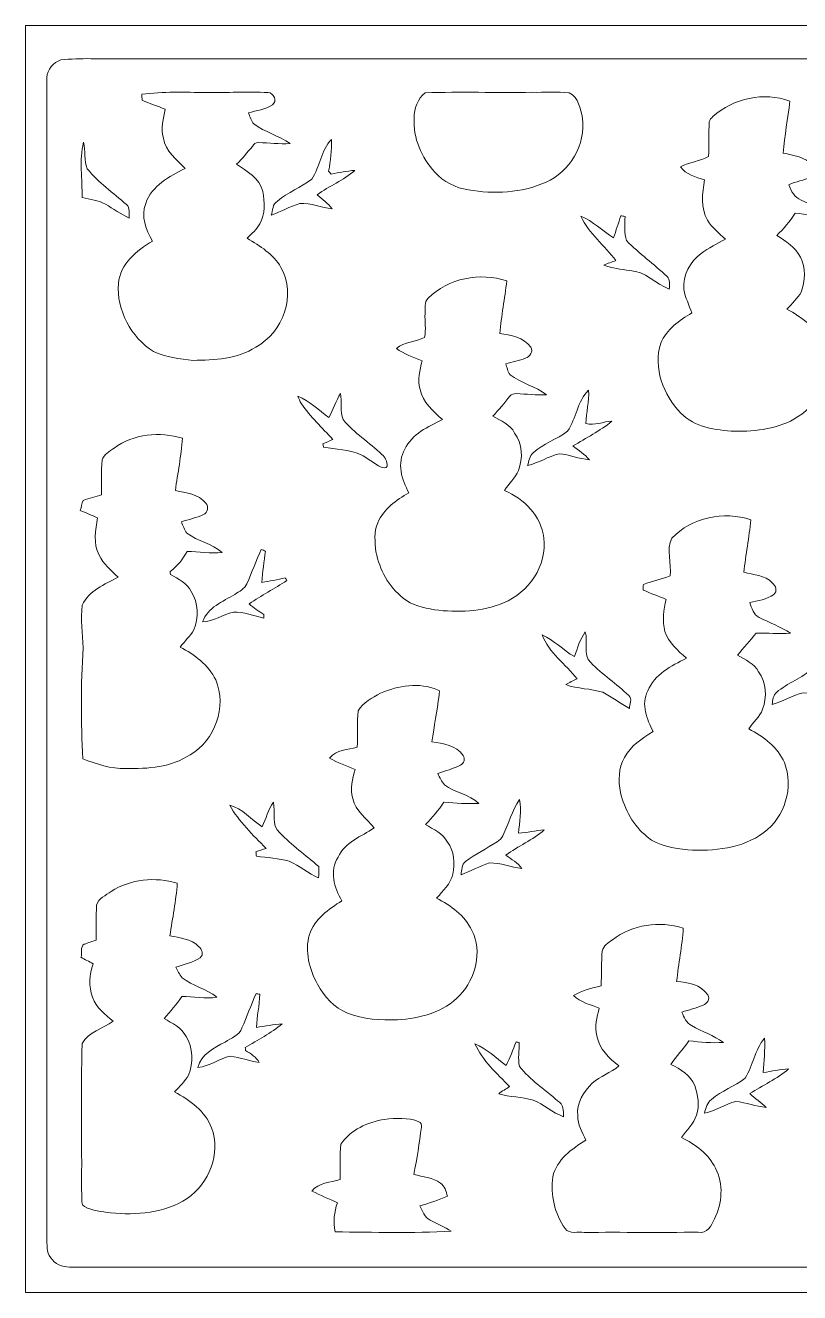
# Model space of a CAD drawing. Header units: centimetres. Extents: x -16.8 to 16.8, y -16.7 to 16.7.
# Drawn here: x -16.77 to 3.6, y -16.67 to 16.67 of the extents above; entities that cross this region are included whole.
import ezdxf

# ---------------------------------------------------------------- set-up
doc = ezdxf.new("R2010")
doc.units = ezdxf.units.CM
doc.header["$MEASUREMENT"] = 0
doc.layers.add('Layer 1', color=7, linetype='Continuous')

msp = doc.modelspace()

# ---------------------------------------------------------------- linework, layer by layer
at = {"layer": 'Layer 1', "lineweight": 9}
for points, knots in [([(-16.77458, 16.66875), (-16.77458, 16.66875), (16.77458, 16.66875), (16.77458, 16.66875), (16.77458, 16.66875), (16.77458, 16.66875), (16.77458, -16.66875), (16.77458, -16.66875), (16.77458, -16.66875), (16.77458, -16.66875), (-16.77458, -16.66875), (-16.77458, -16.66875), (-16.77458, -16.66875), (-16.77458, -16.66875), (-16.77458, 16.66875), (-16.77458, 16.66875), (-16.77458, 16.66875), (-16.77458, 16.66875), (-16.77458, 16.66875), (-16.77458, 16.66875)], [0, 0, 0, 0, 0.16666667, 0.16666667, 0.16666667, 0.16666667, 0.33333333, 0.33333333, 0.33333333, 0.33333333, 0.5, 0.5, 0.5, 0.5, 0.66666667, 0.66666667, 0.66666667, 0.66666667, 1, 1, 1, 1]), ([(-15.83902, 15.7607), (-16.03234, 15.68944), (-16.20555, 15.51058), (-16.20767, 15.29468), (-16.20767, 15.29468), (-16.21402, 5.12198), (-16.20732, -5.05072), (-16.2112, -15.22342), (-16.2112, -15.22342), (-16.19638, -15.39981), (-16.23095, -15.60371), (-16.10501, -15.75188), (-16.10501, -15.75188), (-16.00588, -15.91733), (-15.79774, -15.98859), (-15.61218, -15.99882), (-15.61218, -15.99882), (-5.26309, -15.99847), (5.086, -15.99847), (15.43509, -15.99847), (15.43509, -15.99847), (15.68697, -15.99177), (16.02564, -16.00271), (16.17557, -15.75188), (16.17557, -15.75188), (16.33573, -15.56667), (16.30962, -15.30738), (16.31774, -15.08196), (16.31774, -15.08196), (16.3135, -5.086), (16.31774, 4.90996), (16.31562, 14.90592), (16.31562, 14.90592), (16.30257, 15.16733), (16.32867, 15.52222), (16.07044, 15.68344), (16.07044, 15.68344), (15.92827, 15.82561), (15.71731, 15.7734), (15.54057, 15.78998), (15.54057, 15.78998), (5.60387, 15.78292), (-4.33317, 15.78822), (-14.26986, 15.78716), (-14.26986, 15.78716), (-14.79268, 15.77975), (-15.31796, 15.81679), (-15.83902, 15.7607)], [0, 0, 0, 0, 0.07692308, 0.07692308, 0.07692308, 0.07692308, 0.15384615, 0.15384615, 0.15384615, 0.15384615, 0.23076923, 0.23076923, 0.23076923, 0.23076923, 0.30769231, 0.30769231, 0.30769231, 0.30769231, 0.38461538, 0.38461538, 0.38461538, 0.38461538, 0.46153846, 0.46153846, 0.46153846, 0.46153846, 0.53846154, 0.53846154, 0.53846154, 0.53846154, 0.61538462, 0.61538462, 0.61538462, 0.61538462, 0.69230769, 0.69230769, 0.69230769, 0.69230769, 0.76923077, 0.76923077, 0.76923077, 0.76923077, 0.84615385, 0.84615385, 0.84615385, 0.84615385, 1, 1, 1, 1]), ([(-13.70894, 14.85582), (-13.14697, 14.93344), (-12.57759, 14.90063), (-12.01208, 14.90592), (-12.01208, 14.90592), (-11.47092, 14.89745), (-10.92941, 14.92321), (-10.3886, 14.90098), (-10.3886, 14.90098), (-10.23655, 14.89886), (-10.13248, 14.66885), (-10.27359, 14.57713), (-10.27359, 14.57713), (-10.45633, 14.44731), (-10.69199, 14.43284), (-10.90154, 14.36441), (-10.90154, 14.36441), (-10.86062, 14.26527), (-10.83098, 14.15662), (-10.76008, 14.07372), (-10.76008, 14.07372), (-10.46515, 13.8617), (-10.10603, 13.76433), (-9.80616, 13.56078), (-9.80616, 13.56078), (-10.08415, 13.53891), (-10.36073, 13.57912), (-10.63837, 13.58336), (-10.63837, 13.58336), (-10.70857, 13.59217), (-10.76325, 13.53679), (-10.79994, 13.48458), (-10.79994, 13.48458), (-10.93223, 13.32371), (-11.06452, 13.16214), (-11.21551, 13.01821), (-11.21551, 13.01821), (-10.93717, 12.83547), (-10.61755, 12.64391), (-10.52407, 12.29924), (-10.52407, 12.29924), (-10.4835, 12.01949), (-10.44963, 11.7034), (-10.60556, 11.45011), (-10.60556, 11.45011), (-10.67999, 11.29594), (-10.82146, 11.19152), (-10.93611, 11.06946), (-10.93611, 11.06946), (-10.60344, 10.86132), (-10.24502, 10.65847), (-10.05099, 10.30076), (-10.05099, 10.30076), (-9.62942, 9.58215), (-9.99949, 8.58837), (-10.70751, 8.20385), (-10.70751, 8.20385), (-11.19823, 7.89693), (-11.79689, 7.8553), (-12.36028, 7.85636), (-12.36028, 7.85636), (-12.71164, 7.89164), (-13.07359, 7.93891), (-13.39779, 8.08814), (-13.39779, 8.08814), (-13.99469, 8.45644), (-14.37887, 9.17892), (-14.32489, 9.88131), (-14.32489, 9.88131), (-14.27551, 10.39389), (-13.84229, 10.74843), (-13.4299, 10.99361), (-13.4299, 10.99361), (-13.60276, 11.28607), (-13.7414, 11.64519), (-13.60699, 11.98174), (-13.60699, 11.98174), (-13.44895, 12.45694), (-12.98046, 12.69224), (-12.5663, 12.90708), (-12.5663, 12.90708), (-12.80054, 13.13603), (-13.07924, 13.36111), (-13.14203, 13.70365), (-13.14203, 13.70365), (-13.21929, 13.95836), (-13.13356, 14.21412), (-13.09511, 14.46636), (-13.09511, 14.46636), (-13.29866, 14.53938), (-13.50045, 14.61629), (-13.70118, 14.69707), (-13.70118, 14.69707), (-13.70401, 14.74999), (-13.70648, 14.80291), (-13.70894, 14.85582)], [0, 0, 0, 0, 0.04, 0.04, 0.04, 0.04, 0.08, 0.08, 0.08, 0.08, 0.12, 0.12, 0.12, 0.12, 0.16, 0.16, 0.16, 0.16, 0.2, 0.2, 0.2, 0.2, 0.24, 0.24, 0.24, 0.24, 0.28, 0.28, 0.28, 0.28, 0.32, 0.32, 0.32, 0.32, 0.36, 0.36, 0.36, 0.36, 0.4, 0.4, 0.4, 0.4, 0.44, 0.44, 0.44, 0.44, 0.48, 0.48, 0.48, 0.48, 0.52, 0.52, 0.52, 0.52, 0.56, 0.56, 0.56, 0.56, 0.6, 0.6, 0.6, 0.6, 0.64, 0.64, 0.64, 0.64, 0.68, 0.68, 0.68, 0.68, 0.72, 0.72, 0.72, 0.72, 0.76, 0.76, 0.76, 0.76, 0.8, 0.8, 0.8, 0.8, 0.84, 0.84, 0.84, 0.84, 0.88, 0.88, 0.88, 0.88, 0.92, 0.92, 0.92, 0.92, 1, 1, 1, 1]), ([(-6.25263, 14.89146), (-5.31566, 14.93132), (-4.37727, 14.88934), (-3.43958, 14.90698), (-3.43958, 14.90698), (-3.11362, 14.89851), (-2.78306, 14.93449), (-2.45886, 14.89181), (-2.45886, 14.89181), (-2.21368, 14.77751), (-2.16359, 14.4653), (-2.10891, 14.23), (-2.10891, 14.23), (-2.02389, 13.53573), (-2.44052, 12.81218), (-3.08434, 12.53631), (-3.08434, 12.53631), (-3.71687, 12.25726), (-4.44006, 12.22163), (-5.11493, 12.34264), (-5.11493, 12.34264), (-5.45253, 12.38603), (-5.7658, 12.55924), (-6.00075, 12.80231), (-6.00075, 12.80231), (-6.33977, 13.19565), (-6.57966, 13.7033), (-6.54121, 14.23352), (-6.54121, 14.23352), (-6.54438, 14.47906), (-6.44843, 14.73659), (-6.25263, 14.89146)], [0, 0, 0, 0, 0.11111111, 0.11111111, 0.11111111, 0.11111111, 0.22222222, 0.22222222, 0.22222222, 0.22222222, 0.33333333, 0.33333333, 0.33333333, 0.33333333, 0.44444444, 0.44444444, 0.44444444, 0.44444444, 0.55555556, 0.55555556, 0.55555556, 0.55555556, 0.66666667, 0.66666667, 0.66666667, 0.66666667, 0.77777778, 0.77777778, 0.77777778, 0.77777778, 1, 1, 1, 1]), ([(1.32151, 14.27057), (1.85879, 14.74823), (2.66806, 14.93167), (3.34574, 14.67344), (3.34574, 14.67344), (3.29671, 14.21765), (3.20463, 13.76751), (3.16689, 13.31066), (3.16689, 13.31066), (3.43923, 13.25069), (3.7592, 13.20729), (3.95005, 12.97975), (3.95005, 12.97975), (4.03472, 12.8965), (4.01496, 12.72716), (3.89467, 12.68836), (3.89467, 12.68836), (3.71792, 12.57935), (3.50097, 12.57194), (3.32105, 12.47457), (3.32105, 12.47457), (3.37185, 12.30771), (3.4731, 12.13838), (3.64208, 12.07241), (3.64208, 12.07241), (3.88585, 11.94294), (4.17865, 11.89038), (4.38538, 11.69741), (4.38538, 11.69741), (4.08764, 11.63391), (3.78143, 11.70834), (3.48227, 11.72492), (3.48227, 11.72492), (3.3468, 11.51114), (3.18805, 11.31358), (2.99896, 11.1439), (2.99896, 11.1439), (3.23109, 10.98091), (3.49391, 10.84157), (3.62303, 10.57346), (3.62303, 10.57346), (3.7652, 10.29229), (3.75532, 9.94375), (3.6449, 9.65341), (3.6449, 9.65341), (3.53977, 9.48655), (3.40184, 9.34473), (3.26778, 9.20186), (3.26778, 9.20186), (3.66183, 8.99336), (4.04848, 8.7062), (4.22981, 8.28534), (4.22981, 8.28534), (4.50779, 7.58649), (4.17971, 6.74652), (3.54647, 6.36693), (3.54647, 6.36693), (3.06105, 6.04979), (2.45851, 5.98911), (1.89336, 5.99052), (1.89336, 5.99052), (1.39206, 6.01909), (0.84349, 6.09282), (0.47237, 6.46959), (0.47237, 6.46959), (0.02081, 6.94372), (-0.26423, 7.66198), (-0.05045, 8.30686), (-0.05045, 8.30686), (0.10231, 8.67198), (0.43674, 8.91046), (0.768, 9.10272), (0.768, 9.10272), (0.68933, 9.30769), (0.59761, 9.50877), (0.55245, 9.72432), (0.55245, 9.72432), (0.52881, 10.09156), (0.71191, 10.45386), (1.00894, 10.66624), (1.00894, 10.66624), (1.21073, 10.81123), (1.43157, 10.92659), (1.65029, 11.04406), (1.65029, 11.04406), (1.47955, 11.19823), (1.29752, 11.34886), (1.1751, 11.54606), (1.1751, 11.54606), (0.99801, 11.86991), (1.03399, 12.25479), (1.10278, 12.6044), (1.10278, 12.6044), (0.87418, 12.67742), (0.60889, 12.73881), (0.46602, 12.95047), (0.46602, 12.95047), (0.70203, 13.06901), (0.97472, 13.09511), (1.20721, 13.21611), (1.20721, 13.21611), (1.22343, 13.51986), (1.20685, 13.8243), (1.22555, 14.12769), (1.22555, 14.12769), (1.23155, 14.18802), (1.28199, 14.22929), (1.32151, 14.27057)], [0, 0, 0, 0, 0.03571429, 0.03571429, 0.03571429, 0.03571429, 0.07142857, 0.07142857, 0.07142857, 0.07142857, 0.10714286, 0.10714286, 0.10714286, 0.10714286, 0.14285714, 0.14285714, 0.14285714, 0.14285714, 0.17857143, 0.17857143, 0.17857143, 0.17857143, 0.21428571, 0.21428571, 0.21428571, 0.21428571, 0.25, 0.25, 0.25, 0.25, 0.28571429, 0.28571429, 0.28571429, 0.28571429, 0.32142857, 0.32142857, 0.32142857, 0.32142857, 0.35714286, 0.35714286, 0.35714286, 0.35714286, 0.39285714, 0.39285714, 0.39285714, 0.39285714, 0.42857143, 0.42857143, 0.42857143, 0.42857143, 0.46428571, 0.46428571, 0.46428571, 0.46428571, 0.5, 0.5, 0.5, 0.5, 0.53571429, 0.53571429, 0.53571429, 0.53571429, 0.57142857, 0.57142857, 0.57142857, 0.57142857, 0.60714286, 0.60714286, 0.60714286, 0.60714286, 0.64285714, 0.64285714, 0.64285714, 0.64285714, 0.67857143, 0.67857143, 0.67857143, 0.67857143, 0.71428571, 0.71428571, 0.71428571, 0.71428571, 0.75, 0.75, 0.75, 0.75, 0.78571429, 0.78571429, 0.78571429, 0.78571429, 0.82142857, 0.82142857, 0.82142857, 0.82142857, 0.85714286, 0.85714286, 0.85714286, 0.85714286, 0.89285714, 0.89285714, 0.89285714, 0.89285714, 0.92857143, 0.92857143, 0.92857143, 0.92857143, 1, 1, 1, 1]), ([(-15.28022, 12.13732), (-15.2721, 12.61886), (-15.36277, 13.12016), (-15.23965, 13.59182), (-15.23965, 13.59182), (-15.19096, 13.36569), (-15.23788, 13.1131), (-15.14581, 12.89756), (-15.14581, 12.89756), (-14.85618, 12.52855), (-14.4593, 12.26644), (-14.11323, 11.95493), (-14.11323, 11.95493), (-14.00881, 11.8678), (-14.0529, 11.71716), (-14.03985, 11.59651), (-14.03985, 11.59651), (-14.26069, 11.69882), (-14.45824, 11.84381), (-14.66779, 11.96657), (-14.66779, 11.96657), (-14.85512, 12.07241), (-15.07384, 12.09005), (-15.28022, 12.13732)], [0, 0, 0, 0, 0.14285714, 0.14285714, 0.14285714, 0.14285714, 0.28571429, 0.28571429, 0.28571429, 0.28571429, 0.42857143, 0.42857143, 0.42857143, 0.42857143, 0.57142857, 0.57142857, 0.57142857, 0.57142857, 0.71428571, 0.71428571, 0.71428571, 0.71428571, 1, 1, 1, 1]), ([(-9.2389, 12.62451), (-9.01277, 12.94377), (-9.00042, 13.38333), (-8.71679, 13.66767), (-8.71679, 13.66767), (-8.71714, 13.38721), (-8.74078, 13.10711), (-8.79193, 12.83123), (-8.79193, 12.83123), (-8.76935, 12.80619), (-8.74642, 12.78114), (-8.72349, 12.75609), (-8.72349, 12.75609), (-8.51747, 12.79525), (-8.31144, 12.83652), (-8.10189, 12.85381), (-8.10189, 12.85381), (-8.39788, 12.58958), (-8.77852, 12.44671), (-9.0932, 12.20823), (-9.0932, 12.20823), (-8.96514, 12.08158), (-8.80428, 11.98915), (-8.69633, 11.84204), (-8.69633, 11.84204), (-8.98525, 11.87097), (-9.25865, 12.00644), (-9.55287, 11.98174), (-9.55287, 11.98174), (-9.81357, 11.90766), (-10.04746, 11.76373), (-10.30323, 11.67589), (-10.30323, 11.67589), (-10.25596, 11.79548), (-10.28065, 11.97504), (-10.13778, 12.04277), (-10.13778, 12.04277), (-9.87143, 12.28549), (-9.51548, 12.39732), (-9.2389, 12.62451)], [0, 0, 0, 0, 0.09090909, 0.09090909, 0.09090909, 0.09090909, 0.18181818, 0.18181818, 0.18181818, 0.18181818, 0.27272727, 0.27272727, 0.27272727, 0.27272727, 0.36363636, 0.36363636, 0.36363636, 0.36363636, 0.45454545, 0.45454545, 0.45454545, 0.45454545, 0.54545455, 0.54545455, 0.54545455, 0.54545455, 0.63636364, 0.63636364, 0.63636364, 0.63636364, 0.72727273, 0.72727273, 0.72727273, 0.72727273, 0.81818182, 0.81818182, 0.81818182, 0.81818182, 1, 1, 1, 1]), ([(-1.10173, 11.66036), (-1.06539, 11.65472), (-1.0287, 11.64872), (-0.99201, 11.64308), (-0.99201, 11.64308), (-0.9973, 11.43141), (-1.01635, 11.21022), (-0.95074, 11.00526), (-0.95074, 11.00526), (-0.62159, 10.66306), (-0.22789, 10.38966), (0.11254, 10.05946), (0.11254, 10.05946), (0.20461, 9.97444), (0.17568, 9.83968), (0.17286, 9.72926), (0.17286, 9.72926), (-0.18309, 9.87143), (-0.46143, 10.20163), (-0.86325, 10.2175), (-0.86325, 10.2175), (-1.09502, 10.25807), (-1.33385, 10.27571), (-1.55363, 10.36426), (-1.55363, 10.36426), (-1.44674, 10.40483), (-1.33809, 10.44328), (-1.23014, 10.48279), (-1.23014, 10.48279), (-1.53176, 10.87579), (-1.94098, 11.19046), (-2.15583, 11.64661), (-2.15583, 11.64661), (-1.82951, 11.52419), (-1.58997, 11.25643), (-1.29787, 11.07616), (-1.29787, 11.07616), (-1.22943, 11.26984), (-1.1617, 11.46387), (-1.10173, 11.66036)], [0, 0, 0, 0, 0.09090909, 0.09090909, 0.09090909, 0.09090909, 0.18181818, 0.18181818, 0.18181818, 0.18181818, 0.27272727, 0.27272727, 0.27272727, 0.27272727, 0.36363636, 0.36363636, 0.36363636, 0.36363636, 0.45454545, 0.45454545, 0.45454545, 0.45454545, 0.54545455, 0.54545455, 0.54545455, 0.54545455, 0.63636364, 0.63636364, 0.63636364, 0.63636364, 0.72727273, 0.72727273, 0.72727273, 0.72727273, 0.81818182, 0.81818182, 0.81818182, 0.81818182, 1, 1, 1, 1]), ([(-6.17467, 9.48972), (-5.64339, 10.02065), (-4.80907, 10.17764), (-4.10316, 9.94481), (-4.10316, 9.94481), (-4.16207, 9.48337), (-4.24321, 9.02511), (-4.28978, 8.56192), (-4.28978, 8.56192), (-3.99556, 8.52487), (-3.65443, 8.46561), (-3.47133, 8.2042), (-3.47133, 8.2042), (-3.38984, 8.09025), (-3.49885, 7.95655), (-3.60751, 7.91386), (-3.60751, 7.91386), (-3.77684, 7.85036), (-3.95499, 7.81403), (-4.12962, 7.76781), (-4.12962, 7.76781), (-4.09998, 7.66939), (-4.07882, 7.56461), (-4.0192, 7.47854), (-4.0192, 7.47854), (-3.72498, 7.25734), (-3.35315, 7.17021), (-3.05753, 6.95078), (-3.05753, 6.95078), (-3.32352, 6.93314), (-3.5881, 6.97371), (-3.85339, 6.98077), (-3.85339, 6.98077), (-3.91442, 6.98394), (-3.98321, 6.97124), (-4.0199, 6.91691), (-4.0199, 6.91691), (-4.16419, 6.73523), (-4.30883, 6.55355), (-4.47287, 6.38881), (-4.47287, 6.38881), (-4.26156, 6.26957), (-4.01567, 6.17114), (-3.89678, 5.94501), (-3.89678, 5.94501), (-3.69499, 5.66737), (-3.66959, 5.27614), (-3.79942, 4.96253), (-3.79942, 4.96253), (-3.88056, 4.75862), (-4.05271, 4.6161), (-4.16419, 4.43159), (-4.16419, 4.43159), (-3.64772, 4.21675), (-3.19758, 3.76273), (-3.12879, 3.18805), (-3.12879, 3.18805), (-3.03848, 2.45498), (-3.52566, 1.75084), (-4.19065, 1.4732), (-4.19065, 1.4732), (-4.76321, 1.2386), (-5.4035, 1.21991), (-6.01028, 1.29469), (-6.01028, 1.29469), (-6.2932, 1.35714), (-6.60541, 1.40088), (-6.82696, 1.60443), (-6.82696, 1.60443), (-7.21536, 1.89583), (-7.45137, 2.35197), (-7.54768, 2.82011), (-7.54768, 2.82011), (-7.56603, 3.07128), (-7.61859, 3.3468), (-7.49794, 3.58105), (-7.49794, 3.58105), (-7.34554, 3.94547), (-7.01322, 4.18571), (-6.67914, 4.37127), (-6.67914, 4.37127), (-6.87035, 4.71064), (-7.00017, 5.15938), (-6.78709, 5.5178), (-6.78709, 5.5178), (-6.60083, 5.92631), (-6.17255, 6.10764), (-5.7979, 6.29849), (-5.7979, 6.29849), (-6.03991, 6.51792), (-6.31402, 6.75322), (-6.38528, 7.08872), (-6.38528, 7.08872), (-6.46007, 7.34095), (-6.39374, 7.6006), (-6.33201, 7.84719), (-6.33201, 7.84719), (-6.56237, 7.9442), (-6.80896, 8.01441), (-7.00934, 8.16927), (-7.00934, 8.16927), (-6.80226, 8.3506), (-6.50769, 8.34072), (-6.26957, 8.45891), (-6.26957, 8.45891), (-6.22088, 8.6614), (-6.26604, 8.87765), (-6.25581, 9.08473), (-6.25581, 9.08473), (-6.24628, 9.22196), (-6.2805, 9.38318), (-6.17467, 9.48972)], [0, 0, 0, 0, 0.03448276, 0.03448276, 0.03448276, 0.03448276, 0.06896552, 0.06896552, 0.06896552, 0.06896552, 0.10344828, 0.10344828, 0.10344828, 0.10344828, 0.13793103, 0.13793103, 0.13793103, 0.13793103, 0.17241379, 0.17241379, 0.17241379, 0.17241379, 0.20689655, 0.20689655, 0.20689655, 0.20689655, 0.24137931, 0.24137931, 0.24137931, 0.24137931, 0.27586207, 0.27586207, 0.27586207, 0.27586207, 0.31034483, 0.31034483, 0.31034483, 0.31034483, 0.34482759, 0.34482759, 0.34482759, 0.34482759, 0.37931034, 0.37931034, 0.37931034, 0.37931034, 0.4137931, 0.4137931, 0.4137931, 0.4137931, 0.44827586, 0.44827586, 0.44827586, 0.44827586, 0.48275862, 0.48275862, 0.48275862, 0.48275862, 0.51724138, 0.51724138, 0.51724138, 0.51724138, 0.55172414, 0.55172414, 0.55172414, 0.55172414, 0.5862069, 0.5862069, 0.5862069, 0.5862069, 0.62068966, 0.62068966, 0.62068966, 0.62068966, 0.65517241, 0.65517241, 0.65517241, 0.65517241, 0.68965517, 0.68965517, 0.68965517, 0.68965517, 0.72413793, 0.72413793, 0.72413793, 0.72413793, 0.75862069, 0.75862069, 0.75862069, 0.75862069, 0.79310345, 0.79310345, 0.79310345, 0.79310345, 0.82758621, 0.82758621, 0.82758621, 0.82758621, 0.86206897, 0.86206897, 0.86206897, 0.86206897, 0.89655172, 0.89655172, 0.89655172, 0.89655172, 0.93103448, 0.93103448, 0.93103448, 0.93103448, 1, 1, 1, 1]), ([(-2.50225, 5.99475), (-2.27224, 6.32566), (-2.25284, 6.78533), (-1.94945, 7.06861), (-1.94945, 7.06861), (-1.93604, 6.77404), (-2.01436, 6.48511), (-2.02212, 6.19125), (-2.02212, 6.19125), (-1.79599, 6.12881), (-1.56492, 6.25016), (-1.33526, 6.25687), (-1.33526, 6.25687), (-1.65347, 6.00146), (-2.01683, 5.81272), (-2.36538, 5.60317), (-2.36538, 5.60317), (-2.21686, 5.48675), (-2.05034, 5.38868), (-1.93005, 5.24016), (-1.93005, 5.24016), (-2.20169, 5.26097), (-2.45639, 5.38656), (-2.72803, 5.39503), (-2.72803, 5.39503), (-3.01625, 5.33259), (-3.26566, 5.15444), (-3.55494, 5.09199), (-3.55494, 5.09199), (-3.52778, 5.20806), (-3.50732, 5.33929), (-3.41066, 5.42114), (-3.41066, 5.42114), (-3.14466, 5.66667), (-2.78589, 5.77603), (-2.50225, 5.99475)], [0, 0, 0, 0, 0.1, 0.1, 0.1, 0.1, 0.2, 0.2, 0.2, 0.2, 0.3, 0.3, 0.3, 0.3, 0.4, 0.4, 0.4, 0.4, 0.5, 0.5, 0.5, 0.5, 0.6, 0.6, 0.6, 0.6, 0.7, 0.7, 0.7, 0.7, 0.8, 0.8, 0.8, 0.8, 1, 1, 1, 1]), ([(-8.78558, 6.34894), (-8.68045, 6.56026), (-8.59649, 6.7818), (-8.48113, 6.98817), (-8.48113, 6.98817), (-8.44127, 6.76416), (-8.50265, 6.51263), (-8.40881, 6.30026), (-8.40881, 6.30026), (-8.12588, 5.93725), (-7.7149, 5.70301), (-7.39422, 5.37669), (-7.39422, 5.37669), (-7.29262, 5.31072), (-7.24888, 5.18619), (-7.25346, 5.07048), (-7.25346, 5.07048), (-7.28239, 5.00486), (-7.35718, 5.02779), (-7.40904, 5.0479), (-7.40904, 5.0479), (-7.59883, 5.1435), (-7.76534, 5.27861), (-7.95091, 5.38092), (-7.95091, 5.38092), (-8.261, 5.50757), (-8.59861, 5.51639), (-8.92493, 5.57071), (-8.92493, 5.57071), (-8.92986, 5.59223), (-8.94009, 5.63527), (-8.94539, 5.65679), (-8.94539, 5.65679), (-8.85825, 5.6956), (-8.77147, 5.73476), (-8.68504, 5.77462), (-8.68504, 5.77462), (-8.96338, 6.08506), (-9.27347, 6.36976), (-9.51089, 6.71477), (-9.51089, 6.71477), (-9.55428, 6.77616), (-9.57439, 6.84918), (-9.60049, 6.91832), (-9.60049, 6.91832), (-9.29181, 6.78815), (-9.05545, 6.5405), (-8.78558, 6.34894)], [0, 0, 0, 0, 0.07692308, 0.07692308, 0.07692308, 0.07692308, 0.15384615, 0.15384615, 0.15384615, 0.15384615, 0.23076923, 0.23076923, 0.23076923, 0.23076923, 0.30769231, 0.30769231, 0.30769231, 0.30769231, 0.38461538, 0.38461538, 0.38461538, 0.38461538, 0.46153846, 0.46153846, 0.46153846, 0.46153846, 0.53846154, 0.53846154, 0.53846154, 0.53846154, 0.61538462, 0.61538462, 0.61538462, 0.61538462, 0.69230769, 0.69230769, 0.69230769, 0.69230769, 0.76923077, 0.76923077, 0.76923077, 0.76923077, 0.84615385, 0.84615385, 0.84615385, 0.84615385, 1, 1, 1, 1]), ([(-14.43955, 5.5499), (-13.92449, 5.91961), (-13.23763, 5.98805), (-12.63826, 5.80708), (-12.63826, 5.80708), (-12.67072, 5.34494), (-12.76385, 4.89056), (-12.82629, 4.4323), (-12.82629, 4.4323), (-12.54548, 4.36386), (-12.21775, 4.34587), (-12.02196, 4.09998), (-12.02196, 4.09998), (-11.94259, 4.00438), (-11.97257, 3.84986), (-12.08828, 3.79906), (-12.08828, 3.79906), (-12.27384, 3.71616), (-12.47352, 3.66889), (-12.66754, 3.60997), (-12.66754, 3.60997), (-12.62592, 3.50873), (-12.59558, 3.39866), (-12.52432, 3.31294), (-12.52432, 3.31294), (-12.24174, 3.0921), (-11.86109, 3.04306), (-11.59122, 2.80247), (-11.59122, 2.80247), (-11.8999, 2.76331), (-12.20999, 2.83069), (-12.51903, 2.8321), (-12.51903, 2.8321), (-12.6305, 2.62819), (-12.77091, 2.43664), (-12.96458, 2.30364), (-12.96458, 2.30364), (-12.96211, 2.28318), (-12.95753, 2.24155), (-12.95541, 2.22074), (-12.95541, 2.22074), (-12.75151, 2.10714), (-12.51938, 1.99602), (-12.40684, 1.77765), (-12.40684, 1.77765), (-12.21952, 1.4792), (-12.20999, 1.08761), (-12.33699, 0.76447), (-12.33699, 0.76447), (-12.44388, 0.6036), (-12.57688, 0.4632), (-12.7, 0.31503), (-12.7, 0.31503), (-12.32182, 0.11289), (-11.9567, -0.15064), (-11.76443, -0.54681), (-11.76443, -0.54681), (-11.46598, -1.25201), (-11.77819, -2.1396), (-12.43683, -2.51954), (-12.43683, -2.51954), (-12.93036, -2.84798), (-13.55372, -2.89101), (-14.1291, -2.87973), (-14.1291, -2.87973), (-14.52316, -2.89595), (-14.90028, -2.75908), (-15.26575, -2.62996), (-15.26575, -2.62996), (-15.31091, -1.65594), (-15.31338, -0.67874), (-15.25482, 0.29457), (-15.25482, 0.29457), (-15.27563, 0.66746), (-15.32043, 1.04211), (-15.27739, 1.41499), (-15.27739, 1.41499), (-15.1063, 1.80234), (-14.68226, 1.9625), (-14.33195, 2.14983), (-14.33195, 2.14983), (-14.5094, 2.33433), (-14.72671, 2.49449), (-14.83148, 2.73544), (-14.83148, 2.73544), (-14.9987, 3.03459), (-14.92179, 3.39584), (-14.87664, 3.71651), (-14.87664, 3.71651), (-15.02728, 3.77966), (-15.17756, 3.84281), (-15.32749, 3.90666), (-15.32749, 3.90666), (-15.29362, 3.9945), (-15.29786, 4.0894), (-15.24917, 4.16983), (-15.24917, 4.16983), (-15.09289, 4.23228), (-14.92709, 4.26579), (-14.76657, 4.31483), (-14.76657, 4.31483), (-14.76587, 4.62139), (-14.77821, 4.92901), (-14.75352, 5.23487), (-14.75352, 5.23487), (-14.70731, 5.38304), (-14.55349, 5.45959), (-14.43955, 5.5499)], [0, 0, 0, 0, 0.03571429, 0.03571429, 0.03571429, 0.03571429, 0.07142857, 0.07142857, 0.07142857, 0.07142857, 0.10714286, 0.10714286, 0.10714286, 0.10714286, 0.14285714, 0.14285714, 0.14285714, 0.14285714, 0.17857143, 0.17857143, 0.17857143, 0.17857143, 0.21428571, 0.21428571, 0.21428571, 0.21428571, 0.25, 0.25, 0.25, 0.25, 0.28571429, 0.28571429, 0.28571429, 0.28571429, 0.32142857, 0.32142857, 0.32142857, 0.32142857, 0.35714286, 0.35714286, 0.35714286, 0.35714286, 0.39285714, 0.39285714, 0.39285714, 0.39285714, 0.42857143, 0.42857143, 0.42857143, 0.42857143, 0.46428571, 0.46428571, 0.46428571, 0.46428571, 0.5, 0.5, 0.5, 0.5, 0.53571429, 0.53571429, 0.53571429, 0.53571429, 0.57142857, 0.57142857, 0.57142857, 0.57142857, 0.60714286, 0.60714286, 0.60714286, 0.60714286, 0.64285714, 0.64285714, 0.64285714, 0.64285714, 0.67857143, 0.67857143, 0.67857143, 0.67857143, 0.71428571, 0.71428571, 0.71428571, 0.71428571, 0.75, 0.75, 0.75, 0.75, 0.78571429, 0.78571429, 0.78571429, 0.78571429, 0.82142857, 0.82142857, 0.82142857, 0.82142857, 0.85714286, 0.85714286, 0.85714286, 0.85714286, 0.89285714, 0.89285714, 0.89285714, 0.89285714, 0.92857143, 0.92857143, 0.92857143, 0.92857143, 1, 1, 1, 1]), ([(0.24271, 3.17959), (0.76729, 3.72604), (1.60902, 3.89749), (2.32057, 3.66148), (2.32057, 3.66148), (2.2733, 3.19934), (2.18899, 2.74179), (2.13007, 2.28106), (2.13007, 2.28106), (2.38619, 2.21333), (2.6924, 2.21121), (2.88396, 2.00166), (2.88396, 2.00166), (2.97321, 1.93428), (3.0293, 1.778), (2.92135, 1.70039), (2.92135, 1.70039), (2.74355, 1.55716), (2.50225, 1.54164), (2.28988, 1.48237), (2.28988, 1.48237), (2.33962, 1.33773), (2.38901, 1.16875), (2.53718, 1.09467), (2.53718, 1.09467), (2.81093, 0.95426), (3.10303, 0.84702), (3.36091, 0.67557), (3.36091, 0.67557), (3.0607, 0.65017), (2.75908, 0.69638), (2.45957, 0.67663), (2.45957, 0.67663), (2.29164, 0.48789), (2.12549, 0.29633), (1.96638, 0.09984), (1.96638, 0.09984), (2.16641, -0.02434), (2.41018, -0.11183), (2.5213, -0.33584), (2.5213, -0.33584), (2.73085, -0.61383), (2.74532, -1.00436), (2.62925, -1.32362), (2.62925, -1.32362), (2.55552, -1.52647), (2.36714, -1.65488), (2.26519, -1.84079), (2.26519, -1.84079), (2.65395, -2.03447), (3.02154, -2.31846), (3.20181, -2.72556), (3.20181, -2.72556), (3.45757, -3.36762), (3.21381, -4.15925), (2.65959, -4.56565), (2.65959, -4.56565), (2.09162, -4.99145), (1.34303, -5.05848), (0.65687, -5.02109), (0.65687, -5.02109), (0.28857, -4.97311), (-0.11395, -4.92972), (-0.40675, -4.67572), (-0.40675, -4.67572), (-0.77541, -4.39032), (-0.99589, -3.95393), (-1.11513, -3.51226), (-1.11513, -3.51226), (-1.16417, -3.20534), (-1.17193, -2.86703), (-1.00436, -2.59256), (-1.00436, -2.59256), (-0.84667, -2.28036), (-0.54257, -2.08774), (-0.25365, -1.91135), (-0.25365, -1.91135), (-0.4191, -1.58397), (-0.57679, -1.19521), (-0.39511, -0.83961), (-0.39511, -0.83961), (-0.21625, -0.40217), (0.22684, -0.18697), (0.62159, 0.02046), (0.62159, 0.02046), (0.3997, 0.22437), (0.15275, 0.42968), (0.05821, 0.72778), (0.05821, 0.72778), (-0.01235, 1.00471), (0.0194, 1.2954), (0.09243, 1.5681), (0.09243, 1.5681), (-0.11113, 1.64712), (-0.31362, 1.72614), (-0.514, 1.81222), (-0.514, 1.81222), (-0.51259, 1.86231), (-0.51118, 1.91206), (-0.50941, 1.96144), (-0.50941, 1.96144), (-0.27587, 2.04435), (-0.03387, 2.10185), (0.19932, 2.18722), (0.19932, 2.18722), (0.23883, 2.51001), (0.07902, 2.88078), (0.24271, 3.17959)], [0, 0, 0, 0, 0.03571429, 0.03571429, 0.03571429, 0.03571429, 0.07142857, 0.07142857, 0.07142857, 0.07142857, 0.10714286, 0.10714286, 0.10714286, 0.10714286, 0.14285714, 0.14285714, 0.14285714, 0.14285714, 0.17857143, 0.17857143, 0.17857143, 0.17857143, 0.21428571, 0.21428571, 0.21428571, 0.21428571, 0.25, 0.25, 0.25, 0.25, 0.28571429, 0.28571429, 0.28571429, 0.28571429, 0.32142857, 0.32142857, 0.32142857, 0.32142857, 0.35714286, 0.35714286, 0.35714286, 0.35714286, 0.39285714, 0.39285714, 0.39285714, 0.39285714, 0.42857143, 0.42857143, 0.42857143, 0.42857143, 0.46428571, 0.46428571, 0.46428571, 0.46428571, 0.5, 0.5, 0.5, 0.5, 0.53571429, 0.53571429, 0.53571429, 0.53571429, 0.57142857, 0.57142857, 0.57142857, 0.57142857, 0.60714286, 0.60714286, 0.60714286, 0.60714286, 0.64285714, 0.64285714, 0.64285714, 0.64285714, 0.67857143, 0.67857143, 0.67857143, 0.67857143, 0.71428571, 0.71428571, 0.71428571, 0.71428571, 0.75, 0.75, 0.75, 0.75, 0.78571429, 0.78571429, 0.78571429, 0.78571429, 0.82142857, 0.82142857, 0.82142857, 0.82142857, 0.85714286, 0.85714286, 0.85714286, 0.85714286, 0.89285714, 0.89285714, 0.89285714, 0.89285714, 0.92857143, 0.92857143, 0.92857143, 0.92857143, 1, 1, 1, 1]), ([(-10.56464, 2.88466), (-10.52865, 2.86914), (-10.49232, 2.85362), (-10.45598, 2.83774), (-10.45598, 2.83774), (-10.48385, 2.56293), (-10.53888, 2.29059), (-10.55264, 2.01401), (-10.55264, 2.01401), (-10.34521, 2.04364), (-10.14024, 2.08739), (-9.93634, 2.13466), (-9.93634, 2.13466), (-9.9254, 2.11702), (-9.90283, 2.08139), (-9.89154, 2.0634), (-9.89154, 2.0634), (-10.2175, 1.85279), (-10.56217, 1.67146), (-10.88143, 1.45027), (-10.88143, 1.45027), (-10.76607, 1.34303), (-10.63131, 1.26118), (-10.50114, 1.17334), (-10.50114, 1.17334), (-10.50008, 1.14759), (-10.49796, 1.09608), (-10.4969, 1.07068), (-10.4969, 1.07068), (-10.76113, 1.14018), (-11.02289, 1.24495), (-11.30053, 1.23402), (-11.30053, 1.23402), (-11.57499, 1.16664), (-11.82017, 0.99236), (-12.1091, 0.97861), (-12.1091, 0.97861), (-11.97539, 1.35643), (-11.57993, 1.51306), (-11.26067, 1.69933), (-11.26067, 1.69933), (-11.14178, 1.77447), (-11.00138, 1.84468), (-10.94458, 1.98155), (-10.94458, 1.98155), (-10.81088, 2.2793), (-10.70363, 2.58904), (-10.56464, 2.88466)], [0, 0, 0, 0, 0.07692308, 0.07692308, 0.07692308, 0.07692308, 0.15384615, 0.15384615, 0.15384615, 0.15384615, 0.23076923, 0.23076923, 0.23076923, 0.23076923, 0.30769231, 0.30769231, 0.30769231, 0.30769231, 0.38461538, 0.38461538, 0.38461538, 0.38461538, 0.46153846, 0.46153846, 0.46153846, 0.46153846, 0.53846154, 0.53846154, 0.53846154, 0.53846154, 0.61538462, 0.61538462, 0.61538462, 0.61538462, 0.69230769, 0.69230769, 0.69230769, 0.69230769, 0.76923077, 0.76923077, 0.76923077, 0.76923077, 0.84615385, 0.84615385, 0.84615385, 0.84615385, 1, 1, 1, 1]), ([(-2.32375, 0.06421), (-2.24049, 0.28504), (-2.18334, 0.52141), (-2.03694, 0.7112), (-2.03694, 0.7112), (-1.96286, 0.44873), (-2.10679, 0.12065), (-1.89442, -0.09454), (-1.89442, -0.09454), (-1.58574, -0.41169), (-1.2132, -0.65864), (-0.89218, -0.96344), (-0.89218, -0.96344), (-0.79234, -1.04669), (-0.87454, -1.19274), (-0.87489, -1.30387), (-0.87489, -1.30387), (-1.11548, -1.17193), (-1.33033, -0.99589), (-1.57656, -0.87559), (-1.57656, -0.87559), (-1.89442, -0.77329), (-2.23908, -0.79128), (-2.55376, -0.67486), (-2.55376, -0.67486), (-2.45639, -0.61877), (-2.35514, -0.57009), (-2.25425, -0.51999), (-2.25425, -0.51999), (-2.55834, -0.13617), (-2.9972, 0.16439), (-3.17571, 0.63394), (-3.17571, 0.63394), (-2.85856, 0.49671), (-2.62361, 0.23036), (-2.32375, 0.06421)], [0, 0, 0, 0, 0.1, 0.1, 0.1, 0.1, 0.2, 0.2, 0.2, 0.2, 0.3, 0.3, 0.3, 0.3, 0.4, 0.4, 0.4, 0.4, 0.5, 0.5, 0.5, 0.5, 0.6, 0.6, 0.6, 0.6, 0.7, 0.7, 0.7, 0.7, 0.8, 0.8, 0.8, 0.8, 1, 1, 1, 1]), ([(4.30636, 0.56833), (4.3434, 0.65158), (4.41854, 0.70626), (4.48874, 0.75988), (4.48874, 0.75988), (4.48239, 0.46108), (4.41043, 0.16828), (4.40549, -0.13053), (4.40549, -0.13053), (4.63338, -0.09666), (4.85916, -0.04763), (5.08988, -0.03387), (5.08988, -0.03387), (4.78226, -0.30268), (4.39737, -0.46108), (4.06471, -0.69427), (4.06471, -0.69427), (4.21252, -0.79904), (4.36951, -0.895), (4.49333, -1.02976), (4.49333, -1.02976), (4.22063, -1.03223), (3.96699, -0.90382), (3.69888, -0.89006), (3.69888, -0.89006), (3.41383, -0.95532), (3.15948, -1.11407), (2.87972, -1.19698), (2.87972, -1.19698), (2.89348, -1.08479), (2.90548, -0.95885), (2.99367, -0.87736), (2.99367, -0.87736), (3.28824, -0.63253), (3.65936, -0.50059), (3.95005, -0.24941), (3.95005, -0.24941), (4.10281, 0.00741), (4.1783, 0.29986), (4.30636, 0.56833)], [0, 0, 0, 0, 0.09090909, 0.09090909, 0.09090909, 0.09090909, 0.18181818, 0.18181818, 0.18181818, 0.18181818, 0.27272727, 0.27272727, 0.27272727, 0.27272727, 0.36363636, 0.36363636, 0.36363636, 0.36363636, 0.45454545, 0.45454545, 0.45454545, 0.45454545, 0.54545455, 0.54545455, 0.54545455, 0.54545455, 0.63636364, 0.63636364, 0.63636364, 0.63636364, 0.72727273, 0.72727273, 0.72727273, 0.72727273, 0.81818182, 0.81818182, 0.81818182, 0.81818182, 1, 1, 1, 1]), ([(-7.42456, -0.90241), (-6.96172, -0.69039), (-6.4068, -0.61383), (-5.92455, -0.8068), (-5.92455, -0.8068), (-5.85011, -0.82162), (-5.88645, -0.90488), (-5.88469, -0.95814), (-5.88469, -0.95814), (-5.94078, -1.3656), (-6.01416, -1.77059), (-6.0766, -2.17734), (-6.0766, -2.17734), (-5.78203, -2.22426), (-5.43772, -2.26871), (-5.25145, -2.53577), (-5.25145, -2.53577), (-5.1883, -2.62361), (-5.22958, -2.74214), (-5.32024, -2.79153), (-5.32024, -2.79153), (-5.51145, -2.88572), (-5.71782, -2.94252), (-5.91785, -3.01484), (-5.91785, -3.01484), (-5.86599, -3.11573), (-5.82507, -3.22615), (-5.74534, -3.30941), (-5.74534, -3.30941), (-5.46523, -3.51367), (-5.0994, -3.56411), (-4.83835, -3.7973), (-4.83835, -3.7973), (-5.14491, -3.81494), (-5.45148, -3.79166), (-5.75663, -3.76555), (-5.75663, -3.76555), (-5.89598, -3.97828), (-6.06425, -4.16948), (-6.2424, -4.3501), (-6.2424, -4.3501), (-6.03426, -4.48451), (-5.7845, -4.58435), (-5.66314, -4.81647), (-5.66314, -4.81647), (-5.48146, -5.05143), (-5.47335, -5.37739), (-5.52626, -5.65785), (-5.52626, -5.65785), (-5.57283, -5.91679), (-5.79085, -6.09565), (-5.9496, -6.28967), (-5.9496, -6.28967), (-5.57671, -6.49005), (-5.20488, -6.74476), (-5.02214, -7.14199), (-5.02214, -7.14199), (-4.74133, -7.70396), (-4.92443, -8.39893), (-5.33576, -8.8459), (-5.33576, -8.8459), (-5.76016, -9.2904), (-6.38669, -9.45586), (-6.98183, -9.49113), (-6.98183, -9.49113), (-7.42421, -9.50419), (-7.88, -9.48337), (-8.29522, -9.31474), (-8.29522, -9.31474), (-8.64482, -9.17434), (-8.91117, -8.8833), (-9.08438, -8.55521), (-9.08438, -8.55521), (-9.30346, -8.16469), (-9.42481, -7.68809), (-9.29887, -7.24817), (-9.29887, -7.24817), (-9.15635, -6.83895), (-8.79193, -6.58283), (-8.44444, -6.35882), (-8.44444, -6.35882), (-8.65434, -6.02439), (-8.76476, -5.56648), (-8.54569, -5.21123), (-8.54569, -5.21123), (-8.35801, -4.81859), (-7.93538, -4.67007), (-7.59742, -4.44324), (-7.59742, -4.44324), (-7.7918, -4.19347), (-8.08355, -4.00085), (-8.1534, -3.67312), (-8.1534, -3.67312), (-8.23948, -3.41524), (-8.16681, -3.15313), (-8.09272, -2.90442), (-8.09272, -2.90442), (-8.31815, -2.80846), (-8.55557, -2.7372), (-8.76547, -2.60703), (-8.76547, -2.60703), (-8.59155, -2.38689), (-8.29239, -2.38125), (-8.03981, -2.32304), (-8.03981, -2.32304), (-8.02711, -2.00378), (-8.0458, -1.68204), (-8.01299, -1.36454), (-8.01299, -1.36454), (-7.88741, -1.13912), (-7.64258, -1.02023), (-7.42456, -0.90241)], [0, 0, 0, 0, 0.03448276, 0.03448276, 0.03448276, 0.03448276, 0.06896552, 0.06896552, 0.06896552, 0.06896552, 0.10344828, 0.10344828, 0.10344828, 0.10344828, 0.13793103, 0.13793103, 0.13793103, 0.13793103, 0.17241379, 0.17241379, 0.17241379, 0.17241379, 0.20689655, 0.20689655, 0.20689655, 0.20689655, 0.24137931, 0.24137931, 0.24137931, 0.24137931, 0.27586207, 0.27586207, 0.27586207, 0.27586207, 0.31034483, 0.31034483, 0.31034483, 0.31034483, 0.34482759, 0.34482759, 0.34482759, 0.34482759, 0.37931034, 0.37931034, 0.37931034, 0.37931034, 0.4137931, 0.4137931, 0.4137931, 0.4137931, 0.44827586, 0.44827586, 0.44827586, 0.44827586, 0.48275862, 0.48275862, 0.48275862, 0.48275862, 0.51724138, 0.51724138, 0.51724138, 0.51724138, 0.55172414, 0.55172414, 0.55172414, 0.55172414, 0.5862069, 0.5862069, 0.5862069, 0.5862069, 0.62068966, 0.62068966, 0.62068966, 0.62068966, 0.65517241, 0.65517241, 0.65517241, 0.65517241, 0.68965517, 0.68965517, 0.68965517, 0.68965517, 0.72413793, 0.72413793, 0.72413793, 0.72413793, 0.75862069, 0.75862069, 0.75862069, 0.75862069, 0.79310345, 0.79310345, 0.79310345, 0.79310345, 0.82758621, 0.82758621, 0.82758621, 0.82758621, 0.86206897, 0.86206897, 0.86206897, 0.86206897, 0.89655172, 0.89655172, 0.89655172, 0.89655172, 0.93103448, 0.93103448, 0.93103448, 0.93103448, 1, 1, 1, 1]), ([(-10.54418, -4.41149), (-10.43623, -4.20123), (-10.38578, -3.96346), (-10.24537, -3.76978), (-10.24537, -3.76978), (-10.18928, -4.0319), (-10.31099, -4.37444), (-10.07992, -4.57588), (-10.07992, -4.57588), (-9.75854, -4.89268), (-9.40012, -5.16961), (-9.05122, -5.45571), (-9.05122, -5.45571), (-9.05228, -5.55625), (-9.05404, -5.65714), (-9.05616, -5.75839), (-9.05616, -5.75839), (-9.32815, -5.63809), (-9.55851, -5.44054), (-9.83051, -5.31989), (-9.83051, -5.31989), (-10.11096, -5.24228), (-10.40377, -5.22393), (-10.69164, -5.18795), (-10.69164, -5.18795), (-10.69728, -5.14844), (-10.70257, -5.10928), (-10.70751, -5.07048), (-10.70751, -5.07048), (-10.61861, -5.04155), (-10.52971, -5.01227), (-10.44081, -4.98193), (-10.44081, -4.98193), (-10.78406, -4.62703), (-11.15695, -4.2799), (-11.39684, -3.84351), (-11.39684, -3.84351), (-11.05782, -3.93206), (-10.82922, -4.22734), (-10.54418, -4.41149)], [0, 0, 0, 0, 0.09090909, 0.09090909, 0.09090909, 0.09090909, 0.18181818, 0.18181818, 0.18181818, 0.18181818, 0.27272727, 0.27272727, 0.27272727, 0.27272727, 0.36363636, 0.36363636, 0.36363636, 0.36363636, 0.45454545, 0.45454545, 0.45454545, 0.45454545, 0.54545455, 0.54545455, 0.54545455, 0.54545455, 0.63636364, 0.63636364, 0.63636364, 0.63636364, 0.72727273, 0.72727273, 0.72727273, 0.72727273, 0.81818182, 0.81818182, 0.81818182, 0.81818182, 1, 1, 1, 1]), ([(-3.76731, -3.69746), (-3.71158, -3.99203), (-3.77119, -4.28907), (-3.79307, -4.58364), (-3.79307, -4.58364), (-3.56764, -4.55895), (-3.34469, -4.51908), (-3.11926, -4.49298), (-3.11926, -4.49298), (-3.42265, -4.76426), (-3.80471, -4.91878), (-4.1275, -5.1629), (-4.1275, -5.1629), (-3.97828, -5.26556), (-3.82058, -5.36399), (-3.70734, -5.50827), (-3.70734, -5.50827), (-3.99521, -5.48887), (-4.26367, -5.34882), (-4.55542, -5.3661), (-4.55542, -5.3661), (-4.81365, -5.44477), (-5.05107, -5.57953), (-5.30296, -5.67584), (-5.30296, -5.67584), (-5.29696, -5.55272), (-5.29131, -5.41055), (-5.19077, -5.32306), (-5.19077, -5.32306), (-4.9276, -5.13045), (-4.63374, -4.98581), (-4.36104, -4.80801), (-4.36104, -4.80801), (-4.29719, -4.76991), (-4.23968, -4.71805), (-4.20652, -4.65067), (-4.20652, -4.65067), (-4.05095, -4.33776), (-3.97228, -3.98463), (-3.76731, -3.69746)], [0, 0, 0, 0, 0.09090909, 0.09090909, 0.09090909, 0.09090909, 0.18181818, 0.18181818, 0.18181818, 0.18181818, 0.27272727, 0.27272727, 0.27272727, 0.27272727, 0.36363636, 0.36363636, 0.36363636, 0.36363636, 0.45454545, 0.45454545, 0.45454545, 0.45454545, 0.54545455, 0.54545455, 0.54545455, 0.54545455, 0.63636364, 0.63636364, 0.63636364, 0.63636364, 0.72727273, 0.72727273, 0.72727273, 0.72727273, 0.81818182, 0.81818182, 0.81818182, 0.81818182, 1, 1, 1, 1]), ([(-14.51857, -6.11646), (-14.00563, -5.78697), (-13.3537, -5.72452), (-12.77444, -5.89703), (-12.77444, -5.89703), (-12.8083, -6.36129), (-12.90602, -6.81743), (-12.96741, -7.27851), (-12.96741, -7.27851), (-12.71164, -7.34695), (-12.40649, -7.34942), (-12.21493, -7.55862), (-12.21493, -7.55862), (-12.12744, -7.62494), (-12.06641, -7.78651), (-12.17754, -7.86059), (-12.17754, -7.86059), (-12.36557, -7.99218), (-12.59699, -8.03169), (-12.81042, -8.10542), (-12.81042, -8.10542), (-12.7635, -8.20103), (-12.72434, -8.30404), (-12.65096, -8.38306), (-12.65096, -8.38306), (-12.37262, -8.60249), (-12.00609, -8.67269), (-11.73127, -8.89811), (-11.73127, -8.89811), (-12.03889, -8.94503), (-12.35075, -8.86601), (-12.65943, -8.87871), (-12.65943, -8.87871), (-12.79137, -9.08791), (-12.96247, -9.26747), (-13.12369, -9.45409), (-13.12369, -9.45409), (-12.90884, -9.58039), (-12.65943, -9.69892), (-12.54125, -9.93105), (-12.54125, -9.93105), (-12.3571, -10.23126), (-12.35322, -10.6239), (-12.47916, -10.94705), (-12.47916, -10.94705), (-12.57688, -11.1125), (-12.71588, -11.24585), (-12.84464, -11.38626), (-12.84464, -11.38626), (-12.44706, -11.6078), (-12.04101, -11.88967), (-11.87379, -12.33276), (-11.87379, -12.33276), (-11.62121, -13.00409), (-11.938, -13.79537), (-12.51232, -14.19296), (-12.51232, -14.19296), (-13.10675, -14.57678), (-13.84688, -14.63252), (-14.53374, -14.57184), (-14.53374, -14.57184), (-14.76234, -14.52739), (-15.00893, -14.51928), (-15.21672, -14.40356), (-15.21672, -14.40356), (-15.35218, -14.31819), (-15.25552, -14.11146), (-15.29503, -13.9887), (-15.29503, -13.9887), (-15.28233, -12.69718), (-15.31408, -11.40425), (-15.28022, -10.11343), (-15.28022, -10.11343), (-15.10841, -9.80934), (-14.73623, -9.7215), (-14.46213, -9.531), (-14.46213, -9.531), (-14.66709, -9.34755), (-14.92462, -9.17716), (-15.00293, -8.89776), (-15.00293, -8.89776), (-15.11441, -8.61483), (-15.08619, -8.30051), (-14.99023, -8.01793), (-14.99023, -8.01793), (-15.09818, -7.95937), (-15.20719, -7.90293), (-15.31479, -7.84401), (-15.31479, -7.84401), (-15.2594, -7.75406), (-15.34866, -7.56038), (-15.22448, -7.50429), (-15.22448, -7.50429), (-15.12076, -7.4609), (-15.01316, -7.43126), (-14.90768, -7.39316), (-14.90768, -7.39316), (-14.90733, -7.0866), (-14.91862, -6.77933), (-14.89886, -6.47347), (-14.89886, -6.47347), (-14.85583, -6.29179), (-14.65086, -6.21947), (-14.51857, -6.11646)], [0, 0, 0, 0, 0.03703704, 0.03703704, 0.03703704, 0.03703704, 0.07407407, 0.07407407, 0.07407407, 0.07407407, 0.11111111, 0.11111111, 0.11111111, 0.11111111, 0.14814815, 0.14814815, 0.14814815, 0.14814815, 0.18518519, 0.18518519, 0.18518519, 0.18518519, 0.22222222, 0.22222222, 0.22222222, 0.22222222, 0.25925926, 0.25925926, 0.25925926, 0.25925926, 0.2962963, 0.2962963, 0.2962963, 0.2962963, 0.33333333, 0.33333333, 0.33333333, 0.33333333, 0.37037037, 0.37037037, 0.37037037, 0.37037037, 0.40740741, 0.40740741, 0.40740741, 0.40740741, 0.44444444, 0.44444444, 0.44444444, 0.44444444, 0.48148148, 0.48148148, 0.48148148, 0.48148148, 0.51851852, 0.51851852, 0.51851852, 0.51851852, 0.55555556, 0.55555556, 0.55555556, 0.55555556, 0.59259259, 0.59259259, 0.59259259, 0.59259259, 0.62962963, 0.62962963, 0.62962963, 0.62962963, 0.66666667, 0.66666667, 0.66666667, 0.66666667, 0.7037037, 0.7037037, 0.7037037, 0.7037037, 0.74074074, 0.74074074, 0.74074074, 0.74074074, 0.77777778, 0.77777778, 0.77777778, 0.77777778, 0.81481481, 0.81481481, 0.81481481, 0.81481481, 0.85185185, 0.85185185, 0.85185185, 0.85185185, 0.88888889, 0.88888889, 0.88888889, 0.88888889, 0.92592593, 0.92592593, 0.92592593, 0.92592593, 1, 1, 1, 1]), ([(-1.32609, -7.38646), (-0.80116, -6.98923), (-0.08431, -6.8774), (0.54116, -7.08166), (0.54116, -7.08166), (0.50976, -7.55156), (0.41416, -8.0137), (0.36654, -8.48184), (0.36654, -8.48184), (0.66428, -8.509), (1.01, -8.5598), (1.18357, -8.83638), (1.18357, -8.83638), (1.26859, -8.94292), (1.16099, -9.05898), (1.06362, -9.10519), (1.06362, -9.10519), (0.88441, -9.1888), (0.68686, -9.22338), (0.502, -9.29217), (0.502, -9.29217), (0.57009, -9.41952), (0.61524, -9.58109), (0.75988, -9.64389), (0.75988, -9.64389), (1.03681, -9.79593), (1.33562, -9.90776), (1.59844, -10.08592), (1.59844, -10.08592), (1.2954, -10.10603), (0.99166, -10.07921), (0.69109, -10.04252), (0.69109, -10.04252), (0.54434, -10.25913), (0.35842, -10.44646), (0.21308, -10.66412), (0.21308, -10.66412), (0.4699, -10.78301), (0.72531, -10.95446), (0.8442, -11.22257), (0.8442, -11.22257), (0.93169, -11.46845), (0.97543, -11.74644), (0.88618, -11.99903), (0.88618, -11.99903), (0.81668, -12.2301), (0.62794, -12.39344), (0.49212, -12.58605), (0.49212, -12.58605), (0.85161, -12.77091), (1.21144, -13.01644), (1.38642, -13.39497), (1.38642, -13.39497), (1.6062, -13.80772), (1.56704, -14.3189), (1.36137, -14.73059), (1.36137, -14.73059), (1.28305, -14.90063), (1.17157, -15.1324), (0.93557, -15.07666), (0.93557, -15.07666), (-0.06421, -15.09395), (-1.06433, -15.07349), (-2.06446, -15.08548), (-2.06446, -15.08548), (-2.22568, -15.05373), (-2.45463, -15.1451), (-2.56716, -14.98459), (-2.56716, -14.98459), (-2.84445, -14.59477), (-2.96157, -14.09347), (-2.89278, -13.6204), (-2.89278, -13.6204), (-2.79153, -13.17131), (-2.39324, -12.88097), (-2.01965, -12.65943), (-2.01965, -12.65943), (-2.11808, -12.45341), (-2.24367, -12.24844), (-2.23379, -12.01067), (-2.23379, -12.01067), (-2.27506, -11.68294), (-2.0828, -11.37955), (-1.85702, -11.16154), (-1.85702, -11.16154), (-1.64359, -10.9788), (-1.37089, -10.88249), (-1.15323, -10.70539), (-1.15323, -10.70539), (-1.41111, -10.50184), (-1.67393, -10.25349), (-1.73002, -9.91517), (-1.73002, -9.91517), (-1.81328, -9.67034), (-1.72861, -9.42093), (-1.67217, -9.18175), (-1.67217, -9.18175), (-1.90571, -9.09179), (-2.16429, -9.03499), (-2.34527, -8.84873), (-2.34527, -8.84873), (-2.12055, -8.72173), (-1.87008, -8.65752), (-1.62031, -8.60072), (-1.62031, -8.60072), (-1.61078, -8.29275), (-1.61854, -7.98371), (-1.59279, -7.67715), (-1.59279, -7.67715), (-1.55751, -7.5438), (-1.42981, -7.46301), (-1.32609, -7.38646)], [0, 0, 0, 0, 0.03448276, 0.03448276, 0.03448276, 0.03448276, 0.06896552, 0.06896552, 0.06896552, 0.06896552, 0.10344828, 0.10344828, 0.10344828, 0.10344828, 0.13793103, 0.13793103, 0.13793103, 0.13793103, 0.17241379, 0.17241379, 0.17241379, 0.17241379, 0.20689655, 0.20689655, 0.20689655, 0.20689655, 0.24137931, 0.24137931, 0.24137931, 0.24137931, 0.27586207, 0.27586207, 0.27586207, 0.27586207, 0.31034483, 0.31034483, 0.31034483, 0.31034483, 0.34482759, 0.34482759, 0.34482759, 0.34482759, 0.37931034, 0.37931034, 0.37931034, 0.37931034, 0.4137931, 0.4137931, 0.4137931, 0.4137931, 0.44827586, 0.44827586, 0.44827586, 0.44827586, 0.48275862, 0.48275862, 0.48275862, 0.48275862, 0.51724138, 0.51724138, 0.51724138, 0.51724138, 0.55172414, 0.55172414, 0.55172414, 0.55172414, 0.5862069, 0.5862069, 0.5862069, 0.5862069, 0.62068966, 0.62068966, 0.62068966, 0.62068966, 0.65517241, 0.65517241, 0.65517241, 0.65517241, 0.68965517, 0.68965517, 0.68965517, 0.68965517, 0.72413793, 0.72413793, 0.72413793, 0.72413793, 0.75862069, 0.75862069, 0.75862069, 0.75862069, 0.79310345, 0.79310345, 0.79310345, 0.79310345, 0.82758621, 0.82758621, 0.82758621, 0.82758621, 0.86206897, 0.86206897, 0.86206897, 0.86206897, 0.89655172, 0.89655172, 0.89655172, 0.89655172, 0.93103448, 0.93103448, 0.93103448, 0.93103448, 1, 1, 1, 1]), ([(-10.69975, -8.80216), (-10.67647, -8.80674), (-10.63025, -8.81556), (-10.60732, -8.82015), (-10.60732, -8.82015), (-10.61367, -9.1126), (-10.67611, -9.39976), (-10.69375, -9.69116), (-10.69375, -9.69116), (-10.46586, -9.66364), (-10.24149, -9.61002), (-10.01219, -9.59414), (-10.01219, -9.59414), (-10.31311, -9.84003), (-10.65459, -10.02665), (-10.99044, -10.21891), (-10.99044, -10.21891), (-10.98762, -10.23902), (-10.98162, -10.27924), (-10.97844, -10.29935), (-10.97844, -10.29935), (-10.84157, -10.38401), (-10.69587, -10.47044), (-10.61755, -10.61755), (-10.61755, -10.61755), (-10.87296, -10.5724), (-11.12026, -10.48279), (-11.37708, -10.44822), (-11.37708, -10.44822), (-11.67448, -10.51172), (-11.92777, -10.71986), (-12.23645, -10.74667), (-12.23645, -10.74667), (-12.15778, -10.39495), (-11.80359, -10.23373), (-11.51573, -10.07533), (-11.51573, -10.07533), (-11.35415, -9.97409), (-11.14496, -9.89859), (-11.07475, -9.70668), (-11.07475, -9.70668), (-10.9474, -9.40611), (-10.8331, -9.10026), (-10.69975, -8.80216)], [0, 0, 0, 0, 0.08333333, 0.08333333, 0.08333333, 0.08333333, 0.16666667, 0.16666667, 0.16666667, 0.16666667, 0.25, 0.25, 0.25, 0.25, 0.33333333, 0.33333333, 0.33333333, 0.33333333, 0.41666667, 0.41666667, 0.41666667, 0.41666667, 0.5, 0.5, 0.5, 0.5, 0.58333333, 0.58333333, 0.58333333, 0.58333333, 0.66666667, 0.66666667, 0.66666667, 0.66666667, 0.75, 0.75, 0.75, 0.75, 0.83333333, 0.83333333, 0.83333333, 0.83333333, 1, 1, 1, 1]), ([(2.16782, -11.02395), (2.38125, -10.69587), (2.4257, -10.27677), (2.68146, -9.97373), (2.68146, -9.97373), (2.69205, -10.27606), (2.66418, -10.57769), (2.64372, -10.87931), (2.64372, -10.87931), (2.86597, -10.84368), (3.08751, -10.79888), (3.31294, -10.78371), (3.31294, -10.78371), (3.00567, -11.04794), (2.63066, -11.21551), (2.29164, -11.43353), (2.29164, -11.43353), (2.42923, -11.56194), (2.58551, -11.66812), (2.7238, -11.79689), (2.7238, -11.79689), (2.45216, -11.76937), (2.19463, -11.66742), (1.9237, -11.63779), (1.9237, -11.63779), (1.63936, -11.71257), (1.38889, -11.88191), (1.10102, -11.94717), (1.10102, -11.94717), (1.12783, -11.81312), (1.17052, -11.67342), (1.28305, -11.58487), (1.28305, -11.58487), (1.54869, -11.35592), (1.89724, -11.24585), (2.16782, -11.02395)], [0, 0, 0, 0, 0.1, 0.1, 0.1, 0.1, 0.2, 0.2, 0.2, 0.2, 0.3, 0.3, 0.3, 0.3, 0.4, 0.4, 0.4, 0.4, 0.5, 0.5, 0.5, 0.5, 0.6, 0.6, 0.6, 0.6, 0.7, 0.7, 0.7, 0.7, 0.8, 0.8, 0.8, 0.8, 1, 1, 1, 1]), ([(-3.85727, -10.07145), (-3.83716, -10.07604), (-3.79695, -10.08486), (-3.77684, -10.08909), (-3.77684, -10.08909), (-3.76696, -10.29617), (-3.82411, -10.51666), (-3.76661, -10.71809), (-3.76661, -10.71809), (-3.49673, -11.08146), (-3.09351, -11.31464), (-2.76825, -11.62367), (-2.76825, -11.62367), (-2.60914, -11.70446), (-2.60985, -11.88826), (-2.61267, -12.0396), (-2.61267, -12.0396), (-2.89983, -11.93447), (-3.1302, -11.71893), (-3.41136, -11.60251), (-3.41136, -11.60251), (-3.70875, -11.52666), (-4.01955, -11.51678), (-4.31729, -11.44023), (-4.31729, -11.44023), (-4.22698, -11.36791), (-4.12821, -11.30829), (-4.02872, -11.24973), (-4.02872, -11.24973), (-4.36174, -10.9026), (-4.74945, -10.56993), (-4.94171, -10.12049), (-4.94171, -10.12049), (-4.63303, -10.25172), (-4.39103, -10.49479), (-4.12362, -10.69058), (-4.12362, -10.69058), (-4.01108, -10.49514), (-3.94406, -10.27853), (-3.85727, -10.07145)], [0, 0, 0, 0, 0.09090909, 0.09090909, 0.09090909, 0.09090909, 0.18181818, 0.18181818, 0.18181818, 0.18181818, 0.27272727, 0.27272727, 0.27272727, 0.27272727, 0.36363636, 0.36363636, 0.36363636, 0.36363636, 0.45454545, 0.45454545, 0.45454545, 0.45454545, 0.54545455, 0.54545455, 0.54545455, 0.54545455, 0.63636364, 0.63636364, 0.63636364, 0.63636364, 0.72727273, 0.72727273, 0.72727273, 0.72727273, 0.81818182, 0.81818182, 0.81818182, 0.81818182, 1, 1, 1, 1]), ([(-7.32261, -12.11157), (-7.0231, -12.07347), (-6.70313, -12.05653), (-6.41738, -12.17189), (-6.41738, -12.17189), (-6.35494, -12.18882), (-6.35035, -12.26256), (-6.35176, -12.31688), (-6.35176, -12.31688), (-6.40115, -12.73281), (-6.47171, -13.14626), (-6.55003, -13.55831), (-6.55003, -13.55831), (-6.31472, -13.62357), (-6.05226, -13.63945), (-5.84729, -13.78479), (-5.84729, -13.78479), (-5.73546, -13.86417), (-5.70724, -14.00951), (-5.66173, -14.1291), (-5.66173, -14.1291), (-5.89562, -14.23776), (-6.14292, -14.30937), (-6.38916, -14.38381), (-6.38916, -14.38381), (-6.32213, -14.52139), (-6.26639, -14.68579), (-6.12034, -14.75987), (-6.12034, -14.75987), (-5.93549, -14.85865), (-5.74322, -14.94367), (-5.56507, -15.0555), (-5.56507, -15.0555), (-6.58319, -15.10347), (-7.60307, -15.08231), (-8.62189, -15.06996), (-8.62189, -15.06996), (-8.67516, -14.81102), (-8.64835, -14.54997), (-8.56051, -14.30232), (-8.56051, -14.30232), (-8.78628, -14.20213), (-9.01277, -14.10511), (-9.23396, -13.99646), (-9.23396, -13.99646), (-9.05439, -13.77844), (-8.74289, -13.76856), (-8.48995, -13.69377), (-8.48995, -13.69377), (-8.4836, -13.38227), (-8.50547, -13.0683), (-8.47231, -12.75891), (-8.47231, -12.75891), (-8.21514, -12.38814), (-7.76217, -12.1793), (-7.32261, -12.11157)], [0, 0, 0, 0, 0.06666667, 0.06666667, 0.06666667, 0.06666667, 0.13333333, 0.13333333, 0.13333333, 0.13333333, 0.2, 0.2, 0.2, 0.2, 0.26666667, 0.26666667, 0.26666667, 0.26666667, 0.33333333, 0.33333333, 0.33333333, 0.33333333, 0.4, 0.4, 0.4, 0.4, 0.46666667, 0.46666667, 0.46666667, 0.46666667, 0.53333333, 0.53333333, 0.53333333, 0.53333333, 0.6, 0.6, 0.6, 0.6, 0.66666667, 0.66666667, 0.66666667, 0.66666667, 0.73333333, 0.73333333, 0.73333333, 0.73333333, 0.8, 0.8, 0.8, 0.8, 0.86666667, 0.86666667, 0.86666667, 0.86666667, 1, 1, 1, 1])]:
    msp.add_open_spline(points, degree=3, knots=knots, dxfattribs=at)

doc.saveas('drawing.dxf')
